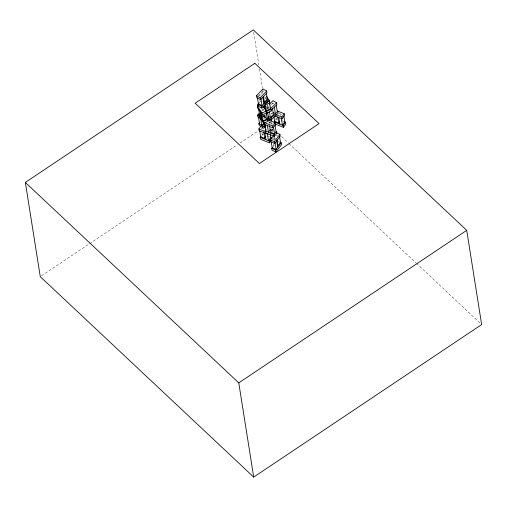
<?xml version="1.0" encoding="UTF-8"?>
<svg xmlns="http://www.w3.org/2000/svg" width="507" height="507" viewBox="0 0 507 507"><rect width="100%" height="100%" fill="white"/><g stroke="black" fill="none" stroke-linecap="round" stroke-linejoin="round"><path stroke-width="0.38" stroke-dasharray="2.54 1.9" d="M261.827 135.211L262.632 134.108L262.924 135.965M275.764 119.671L276.569 118.568L276.86 120.425M280.415 115.355L281.22 114.252M269.04 123.385L269.857 122.288L270.092 123.759M271.327 131.224L272.094 130.198L271.86 128.727M272.5 139.336L274.363 136.922M274.686 139.552L274.458 138.088L276.549 135.363M273.083 146.555L274.477 144.742M258.399 95.918L263.279 90.816L264.508 91.501M261.042 94.258L263.97 91.197M259.286 102.699L260.528 101.394M261.751 110.995L263.855 108.961M266.156 107.288L268.786 104.746M266.454 109.144L269.084 106.603M271.188 104.569L273.292 102.534L274.483 103.263M267.633 109.056L269.173 107.573M262.784 116.705L263.811 115.71L264.28 118.651M263.507 117.06L265.611 115.026M263.621 118.955L265.725 116.921M271.479 114.056L272.532 113.042M262.816 116.528L263.9 115.571L265.795 116.857M263.456 116.959L264.54 116.008L264.888 118.207M268.767 123.106L271.479 120.723M271.194 130.622L272.823 129.19M41.587 275.776L88.883 244.127M89.543 243.69L237.346 144.787M239.976 143.031L257.708 131.161M261.827 110.038L263.133 109.43L263.367 110.9M267.088 107.801L269.185 106.831L267.455 104.309M261.561 117.25L264.185 116.04M263.754 117.928L265.852 116.959M278.977 113.346L281.746 114.462M281.41 120.514L284.801 121.876M262.968 128.056L264.35 128.607M261.13 128.119L265.18 129.741M267.474 136.053L269.547 136.89M268.602 121.775L273.463 123.778M271.049 123.588L272.386 124.139M271.074 128.968L273.14 129.817M272.094 130.198L273.431 130.749M271.372 130.831L273.431 131.681M274.458 138.088L275.7 138.62M272.677 139.102L274.674 139.957M277.931 141.396L279.262 141.966M264.939 97.769L266.175 98.453M259.153 95.132L260.383 95.81M273.907 103.821L272.715 103.092L272.95 104.562M266.752 107.649L267.943 108.371M271.245 113.188L272.36 113.872M266.34 118.207L265.148 117.478L264.686 114.544M281.486 136.586L288.407 143.088M288.984 143.627L415.892 262.81M416.469 263.348L480.497 323.485M264.749 96.793L266.036 98.675M266.878 104.905L269.052 108.067M264.122 114.443L267.195 118.917M263.545 115.038L265.719 118.201M275.884 117.719L276.112 119.189M276.968 134.824L277.202 136.288M270.985 121.991L271.334 124.196M273.495 144.248L273.723 145.712M253.665 32.245L258.849 64.947M259.464 68.838L262.55 88.307M262.67 89.086L263.165 92.204M265.826 117.542L266.023 118.784M259.964 100.272L260.199 101.742M261.948 133.259L262.176 134.729"/><path stroke-width="0.76" d="M268.159 134.418L259.172 130.8L258.874 128.943L261.289 125.635M271.112 140.686L269.502 142.885L260.509 139.273L260.218 137.41L261.023 136.313M274.35 123.112L274.154 121.87L274.959 120.774M259.736 130.914L260.668 136.795L264.711 138.417L265.845 136.871M274.49 115.818L282.095 118.879L281.797 117.016L284.218 113.714L277.304 110.932M273.907 116.844L274.604 121.255L278.647 122.878L279.782 121.331M282.095 118.879L284.509 115.571L284.218 113.714M269.502 142.885L269.204 141.028L271.619 137.72L270.237 137.169M275.136 124.012L283.438 127.346L283.14 125.489L285.555 122.181L284.173 121.629M283.438 127.346L285.853 124.044L285.555 122.181M274.42 136.383L274.122 134.526L276.575 131.237L276.873 133.094L274.42 136.383L265.478 132.701L265.186 130.844L266.004 129.748M272.785 126.059L263.843 122.377L264.134 124.234L273.077 127.916L272.785 126.059L275.238 122.764L267.671 119.652M270.497 129.45L268.45 132.188L267.404 125.578M273.077 127.916L275.529 124.627L275.238 122.764M275.928 132.644L279.915 134.349L280.206 136.206L274.623 143.462L270.637 141.757L270.345 139.894L273.603 135.667M274.623 143.462L274.325 141.605L279.915 134.349M279.927 142.252L281.252 142.822L281.55 144.679L275.96 151.935L271.98 150.224L271.682 148.367L272.614 147.157M275.96 151.935L275.669 150.072L281.252 142.822M256.479 95.76L262.987 88.953L266.676 91.007L266.974 92.863L260.465 99.67L256.77 97.617L256.479 95.76L260.167 97.807L260.465 99.67M260.167 97.807L266.676 91.007M266.79 98.789L268.019 99.473L268.311 101.337L261.802 108.137L258.114 106.09L257.816 104.227L258.906 103.092M263.241 101.514L264.394 102.154L267.328 99.093L266.397 93.212M261.802 108.137L261.511 106.28L268.019 99.473M261.403 119.094L257.835 116.921L257.543 115.064L259.121 113.536M269.318 104.239L273 100.678L276.569 102.851L276.86 104.715L271.074 110.304M270.25 108.954L276.569 102.851M266.137 114.519L268.247 112.484M265.376 125.02L262.746 127.568L259.178 125.387L258.881 123.531L259.939 122.517M264.35 122.821L261.783 125.299L260.731 118.689M262.746 127.568L262.449 125.704L264.553 123.67M267.715 120.622L269.293 119.094L269.585 120.958M271.479 120.723L271.068 117.928L277.906 111.325L278.204 113.181L271.359 119.791L267.791 117.618M269.559 120.292L271.182 118.86M265.554 125.97L264.47 126.927L264.236 125.457M25.35 182.438L253.297 29.907L466.725 230.343L481.65 324.562L253.703 477.093L40.275 276.657L25.35 182.438L238.778 382.874L253.703 477.093M238.778 382.874L466.725 230.343M262.778 105.969L266.257 111.033L266.549 112.89L262.36 114.835L257.581 107.871L257.283 106.014L258.684 105.367M266.093 102.522L269.591 100.906L266.549 96.476M266.726 118.239L267.595 119.5L267.892 121.363L263.697 123.302L258.919 116.344L258.627 114.487L260.021 113.841M262.36 114.835L262.062 112.972L266.257 111.033M270.928 109.373L271.226 111.229L267.031 113.175L266.739 111.312L270.928 109.373L270.06 108.105M263.697 123.302L263.406 121.446L267.595 119.5M275.574 114.512L281.797 117.016M274.154 121.87L283.14 125.489M263.367 126.471L265.44 127.308M258.874 128.943L265.098 131.446M260.218 137.41L269.204 141.028M265.186 130.844L274.122 134.526M270.345 139.894L274.325 141.605M271.682 148.367L275.669 150.072M257.816 104.227L261.511 106.28M273.026 112.288L275.409 113.739L274.357 107.129M265.883 111.958L267.664 113.042M268.095 116.116L271.068 117.928M257.543 115.064L259.92 116.509M258.881 123.531L262.449 125.704M263.399 126.205L265.484 127.618M264.033 105.868L264.895 107.123L264.546 104.917M263.26 106.255L266.739 111.312M265.731 111.274L267.031 113.175M257.283 106.014L262.062 112.972M258.627 114.487L263.406 121.446M283.869 116.002L284.801 121.876L282.38 125.185L281.334 118.575M278.806 117.554L279.851 124.164M276.283 105.266L277.329 111.882M277.722 117.003L278.647 122.878M279.579 136.624L280.504 142.499L277.994 145.763L277.063 139.888M272.544 108.675L273.476 114.55L270.396 117.523L269.464 111.648M275.073 125.242L276.119 131.852M276.664 140.813L277.709 147.423M269.591 100.906L269.882 102.763L265.687 104.702L265.491 103.46M273.539 127.301L274.585 133.911L270.561 132.251L269.515 125.641M269.477 102.173L270.529 108.783L266.333 110.729L265.288 104.112M275.092 142.854L276.138 149.464L272.158 147.752L271.226 141.878M271.619 137.72L271.815 138.962M267.588 112.491L268.716 119.652M270.282 133.747L270.865 137.416L268.444 140.724L267.398 134.114M266.264 113.042L267.195 118.917L263 120.856L261.954 114.246M263.469 96.273L264.394 102.154M264.407 105.095L264.99 108.771M262.841 97.179L263.887 103.789M261.01 99.093L262.056 105.703L258.367 103.656L257.436 97.775M264.888 124.545L265.941 131.155M264.869 133.094L265.922 139.704M260.75 112.11L261.561 117.25L259.413 114.119L258.595 108.98M260.611 112.288L261.656 118.898M263.665 131.807L264.711 138.417M258.507 117.326L259.552 123.936M254.825 63.312L195.176 103.225L259.394 163.533L319.042 123.626L254.825 63.312"/></g></svg>
